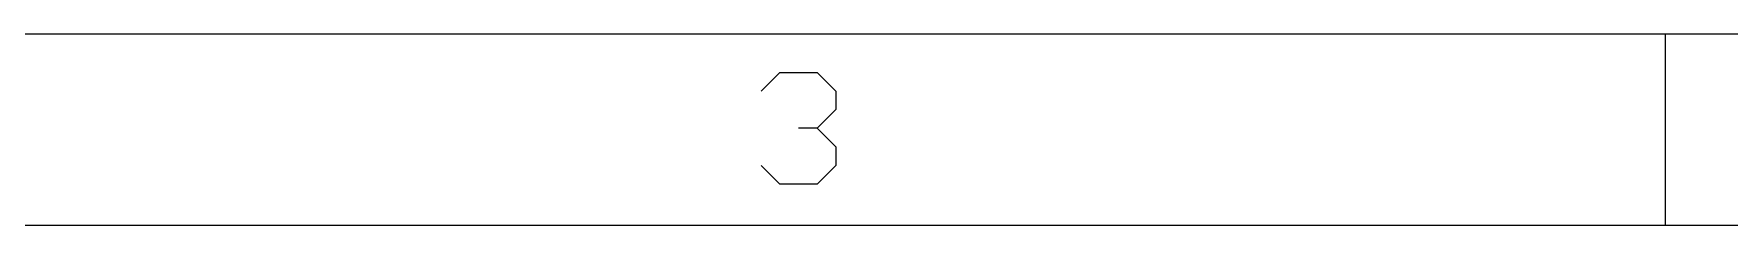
# Model space of a CAD drawing. Header units: millimetres. Extents: x 494 to 18201, y 224 to 11417.
# Drawn here: x 5489.2 to 5768.4, y 3373.7 to 3405.3 of the extents above; entities that cross this region are included whole.
import ezdxf
from ezdxf.enums import TextEntityAlignment as Align

# ---------------------------------------------------------------- set-up
doc = ezdxf.new("R2010")
doc.units = ezdxf.units.MM
doc.layers.add('DIM', color=7, linetype='Continuous')
doc.styles.add('gbenor_', font='gbenor.shx', dxfattribs={"bigfont": 'gbcbig'})
doc.styles.add('TXT', font='txt.shx', dxfattribs={"width": 0.8, "bigfont": 'ctxt.shx'})

# ---------------------------------------------------------------- blocks, each defined once
blk = doc.blocks.new('U9')
at = {"color": 254, "lineweight": 18}
for p, q in [((-1705.29, 0), (0, 0)), ((-1071.01, 0), (-1071.01, -24.96)), ((-1680.34, -24.96), (-24.96, -24.96))]:
    blk.add_line(p, q, dxfattribs=at)
at = {"color": 92, "lineweight": 18}
for points in [[(-1188.74, -7.46), (-1186.32, -5.03), (-1181.47, -5.03), (-1179.04, -7.46), (-1179.04, -9.88), (-1181.47, -12.31), (-1183.89, -12.31)], [(-1181.47, -12.31), (-1179.04, -14.74), (-1179.04, -17.16), (-1181.47, -19.59), (-1186.32, -19.59), (-1188.74, -17.16)]]:
    blk.add_lwpolyline(points, dxfattribs=at)
at = {"lineweight": 18, "style": 'gbenor_'}
blk.add_attdef('文档路径', (-272.46, -941.27), '', height=11.97, dxfattribs=at)
at = {"lineweight": 20, "style": 'TXT'}
for tag, height, p in [('18-**-**', 11.02, (-447.23, -1029.37)), ('客户名称', 10.87, (-531.85, -1111.72, 0)), ('料厚:', 10.87, (-531.73, -1139.24, 0))]:
    blk.add_attdef(tag, text='', height=height, dxfattribs=at).set_placement(p, align=Align.MIDDLE)
for tag, p, height in [('88888', (-457.83, -1062.2), 10.02), ('材质:', (-565.48, -1088.8, 0), 10.87), ('核准', (-445.4, -1116.08, 0), 10.87), ('设计', (-445.79, -1142.51, 0), 10.87), ('绘图', (-446.15, -1168.95, 0), 10.87)]:
    blk.add_attdef(tag, p, '', height=height, dxfattribs=at)
for tag, p, height, width in [('3', (-199.16, -1062.58), 10.67, 0.7), ('4', (-199.16, -1089.19), 10.67, 0.7), ('核准日期', (-329.67, -1118.33, 0), 10.87, 0.68), ('设计日期', (-329.67, -1145.11, 0), 10.87, 0.68), ('1', (-187.58, -1144.16), 9.85, 0.7), ('绘图日期', (-329.78, -1170.73, 0), 10.87, 0.68), ('2', (-198.99, -1168.84), 9.85, 0.7)]:
    blk.add_attdef(tag, p, '', height=height, dxfattribs=dict(at, width=width))

msp = doc.modelspace()

# ---------------------------------------------------------------- block references
at = {"layer": 'DIM', "ltscale": 1.418068, "xscale": 1.264435379605522, "yscale": 1.26443537960024, "zscale": 1.264435379605522}
msp.add_blockref('U9', (7112.14071, 3405.25528), dxfattribs=at)

doc.saveas('drawing.dxf')
